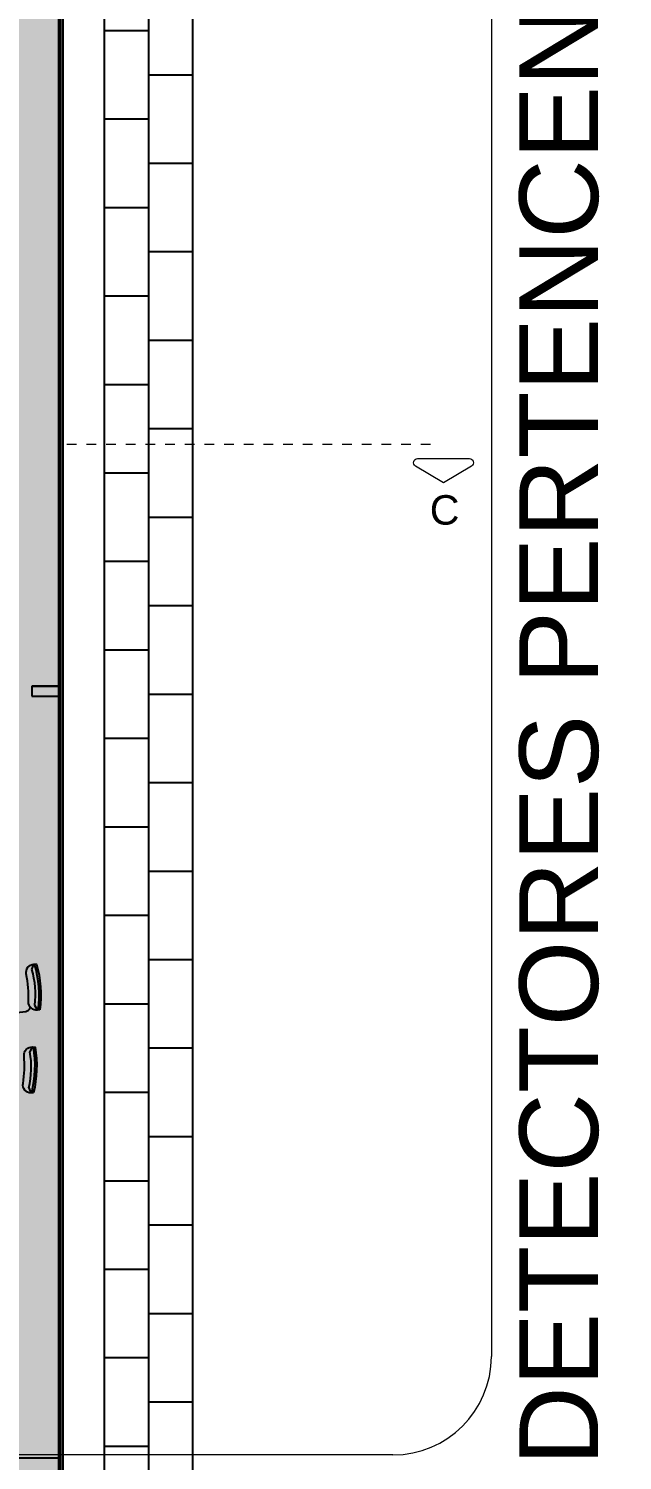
# Model space of a CAD drawing. Header units: metres. Extents: x -331 to 2982, y 362 to 2539.
# Drawn here: x 869.99 to 876.03, y 1563.6 to 1578.16 of the extents above; entities that cross this region are included whole.
import ezdxf
from ezdxf.enums import TextEntityAlignment as Align

# ---------------------------------------------------------------- set-up
doc = ezdxf.new("R2010")
doc.units = ezdxf.units.M
doc.linetypes.add('DASHDOT', pattern=[1, 0.5, -0.25, 0, -0.25])
doc.layers.get('0').update_dxf_attribs({"color": 251})
doc.layers.add('_salas', color=251, linetype='Continuous', plot=False)
for name, color, linetype in [('ALV', 251, 'Continuous'), ('Det', 251, 'Continuous'), ('Div', 251, 'Continuous'), ('Mob', 251, 'Continuous'), ('vid', 251, 'Continuous')]:
    doc.layers.add(name, color=color, linetype=linetype)
doc.layers.add('LCorte', color=251, linetype='Continuous', lineweight=20)
doc.styles.add('ARIAL', font='arial.ttf')
doc.styles.get("Standard").update_dxf_attribs({"font": 'arial.ttf', "height": 0.3})

msp = doc.modelspace()

# ---------------------------------------------------------------- hatches: boundary and pattern name
at = {"layer": '_salas', "transparency": 33554559}
h = msp.add_hatch(color=256, dxfattribs=at)
h.dxf.hatch_style = 1
h.paths.add_polyline_path([(870.318, 1588.071), (866.698, 1588.071), (849.658, 1588.071), (849.658, 1588.221), (849.558, 1588.221), (849.558, 1587.643), (849.558, 1576.021), (849.558, 1572.371), (849.558, 1563.321), (850.458, 1563.321), (850.458, 1556.077), (849.233, 1556.077), (849.233, 1556.971), (849.583, 1556.971), (849.583, 1557.071), (849.183, 1557.071), (846.433, 1557.071), (846.033, 1557.071), (846.033, 1556.971), (846.383, 1556.971), (846.383, 1556.077), (845.258, 1556.077), (845.258, 1560.771), (818.108, 1560.771), (818.108, 1560.671), (818.108, 1552.611), (870.318, 1552.611)])
h = msp.add_hatch(color=256, dxfattribs=at)
h.dxf.hatch_style = 1
h.paths.add_polyline_path([(870.339, 1587.991), (866.719, 1587.991), (849.679, 1587.991), (849.679, 1588.141), (849.579, 1588.141), (849.579, 1587.563), (849.579, 1575.941), (849.579, 1572.291), (849.579, 1563.241), (850.479, 1563.241), (850.479, 1555.997), (849.254, 1555.997), (849.254, 1556.891), (849.604, 1556.891), (849.604, 1556.991), (849.204, 1556.991), (846.454, 1556.991), (846.054, 1556.991), (846.054, 1556.891), (846.404, 1556.891), (846.404, 1555.997), (845.279, 1555.997), (845.279, 1560.691), (818.129, 1560.691), (818.129, 1560.591), (818.129, 1552.531), (870.339, 1552.531)])

# ---------------------------------------------------------------- linework, layer by layer
at = {"lineweight": 0}
msp.add_lwpolyline([(870.339, 1587.991), (870.339, 1552.531), (818.129, 1552.531)], dxfattribs=at)
at = {"color": 251}
msp.add_lwpolyline([(870.339, 1587.991), (870.339, 1552.531), (818.129, 1552.531)], dxfattribs=at)
at = {"layer": 'ALV', "color": 251}
for p, q in [((870.026, 1571.471), (870.026, 1571.371)), ((870.026, 1571.471), (870.299, 1571.471)), ((870.299, 1571.471), (870.026, 1571.471)), ((870.026, 1571.471), (870.026, 1571.371)), ((870.026, 1571.371), (870.299, 1571.371)), ((870.026, 1571.371), (870.299, 1571.371)), ((849.559, 1563.621), (870.299, 1563.621))]:
    msp.add_line(p, q, dxfattribs=at)
at = {"layer": 'Det', "color": 251}
for p, q in [((870.759, 1595.771), (870.759, 1552.071)), ((871.209, 1595.771), (871.209, 1551.621)), ((871.659, 1595.771), (871.659, 1551.621)), ((870.759, 1578.141), (871.209, 1578.141)), ((870.759, 1577.691), (870.759, 1577.691)), ((871.209, 1577.691), (871.659, 1577.691)), ((870.759, 1577.241), (871.209, 1577.241)), ((870.759, 1576.791), (870.759, 1576.791)), ((871.209, 1576.791), (871.659, 1576.791)), ((870.759, 1576.341), (871.209, 1576.341)), ((870.759, 1575.891), (870.759, 1575.891)), ((871.209, 1575.891), (871.659, 1575.891)), ((870.759, 1575.441), (871.209, 1575.441)), ((870.759, 1574.991), (870.759, 1574.991)), ((871.209, 1574.991), (871.659, 1574.991)), ((870.759, 1574.541), (871.209, 1574.541)), ((870.759, 1574.091), (870.759, 1574.091)), ((871.209, 1574.091), (871.659, 1574.091)), ((870.759, 1573.641), (871.209, 1573.641)), ((870.759, 1573.191), (870.759, 1573.191)), ((871.209, 1573.191), (871.659, 1573.191)), ((870.759, 1572.741), (871.209, 1572.741)), ((870.759, 1572.291), (870.759, 1572.291)), ((871.209, 1572.291), (871.659, 1572.291)), ((870.759, 1571.841), (871.209, 1571.841)), ((870.759, 1571.391), (870.759, 1571.391)), ((871.209, 1571.391), (871.659, 1571.391)), ((870.759, 1570.941), (871.209, 1570.941)), ((870.759, 1570.491), (870.759, 1570.491)), ((871.209, 1570.491), (871.659, 1570.491)), ((870.759, 1570.041), (871.209, 1570.041)), ((870.759, 1569.591), (870.759, 1569.591)), ((870.759, 1569.591), (870.759, 1569.591)), ((871.209, 1569.591), (871.659, 1569.591)), ((870.759, 1569.141), (871.209, 1569.141)), ((870.759, 1568.691), (870.759, 1568.691)), ((870.759, 1568.691), (870.759, 1568.691)), ((871.209, 1568.691), (871.659, 1568.691)), ((870.759, 1568.241), (871.209, 1568.241)), ((870.759, 1567.791), (870.759, 1567.791)), ((870.759, 1567.791), (870.759, 1567.791)), ((871.209, 1567.791), (871.659, 1567.791)), ((870.759, 1567.341), (871.209, 1567.341)), ((870.759, 1566.891), (870.759, 1566.891)), ((870.759, 1566.891), (870.759, 1566.891)), ((871.209, 1566.891), (871.659, 1566.891)), ((870.759, 1566.441), (871.209, 1566.441)), ((870.759, 1565.991), (870.759, 1565.991)), ((871.209, 1565.991), (871.659, 1565.991)), ((870.759, 1565.541), (871.209, 1565.541)), ((870.759, 1565.091), (870.759, 1565.091)), ((871.209, 1565.091), (871.659, 1565.091)), ((870.759, 1564.641), (871.209, 1564.641)), ((870.759, 1564.191), (870.759, 1564.191)), ((871.209, 1564.191), (871.659, 1564.191)), ((870.759, 1563.741), (871.209, 1563.741))]:
    msp.add_line(p, q, dxfattribs=at)
at = {"layer": 'Div', "color": 230, "linetype": 'Continuous', "lineweight": 0}
for p, q in [((874.696, 1586.651), (874.696, 1564.652)), ((873.696, 1563.652), (855.219, 1563.652))]:
    msp.add_line(p, q, dxfattribs=at)
msp.add_arc((873.696, 1564.652), 1, 270, 0, dxfattribs=at)
at = {"layer": 'LCorte', "color": 251, "linetype": 'DASHDOT', "ltscale": 0.005}
msp.add_line((870.379, 1573.933), (874.152, 1573.933), dxfattribs=at)
at = {"layer": 'LCorte', "color": 251}
msp.add_lwpolyline([(874.21, 1573.539), (873.925, 1573.71, -0.760667), (873.946, 1573.786), (874.473, 1573.786, -0.760667), (874.495, 1573.71), (874.21, 1573.539)], format="xyb", dxfattribs=at)
at = {"layer": 'Mob', "color": 251}
for p, q in [((870.025, 1568.589), (870.046, 1568.643)), ((870.053, 1568.226), (870.082, 1568.176)), ((870.006, 1567.75), (870.033, 1567.801)), ((869.993, 1567.386), (870.016, 1567.333))]:
    msp.add_line(p, q, dxfattribs=at)
for points in [[(870.107, 1568.179), (870.082, 1568.176, -0.46106), (869.99, 1568.262, 0.062207), (869.968, 1568.544, -0.46106), (870.046, 1568.643), (870.071, 1568.645, -0.102212)], [(870.041, 1567.333), (870.016, 1567.333, -0.46106), (869.935, 1567.429, 0.062207), (869.945, 1567.712, -0.46106), (870.033, 1567.801), (870.058, 1567.8, -0.102212)]]:
    msp.add_lwpolyline(points, format="xyb", close=True, dxfattribs=at)
msp.add_lwpolyline([(869.65, 1568.128), (869.962, 1568.163, 0.320836), (870.009, 1568.206)], format="xyb", dxfattribs=at)
for centre, radius, start, end in [((868.966, 1568.325), 1.133, 352.5219, 16.3491), ((869.182, 1568.341), 0.879, 352.4746, 16.3917), ((868.924, 1567.607), 1.133, 346.0341, 9.8613), ((869.14, 1567.599), 0.879, 345.9868, 9.904)]:
    msp.add_arc(centre, radius, start, end, dxfattribs=at)
at = {"layer": 'vid', "color": 251}
for p, q in [((870.299, 1552.531), (870.299, 1595.771)), ((870.319, 1552.511), (870.319, 1595.771))]:
    msp.add_line(p, q, dxfattribs=at)

# ---------------------------------------------------------------- texts
at = {"layer": 'Div', "color": 230, "linetype": 'Continuous', "lineweight": 0, "insert": (874.981, 1563.543), "char_height": 0.8, "attachment_point": 1, "rotation": 90}
msp.add_mtext_dynamic_manual_height_columns('DETECTORES PERTENCENTES AO LAÇO 10', width=27.20388, gutter_width=2.5, heights=[0], dxfattribs=at)
at = {"layer": 'LCorte', "color": 251, "style": 'ARIAL'}
msp.add_attdef('C', text='A', height=0.3, dxfattribs=at).set_placement((874.221, 1573.264), align=Align.MIDDLE_CENTER)

doc.saveas('drawing.dxf')
